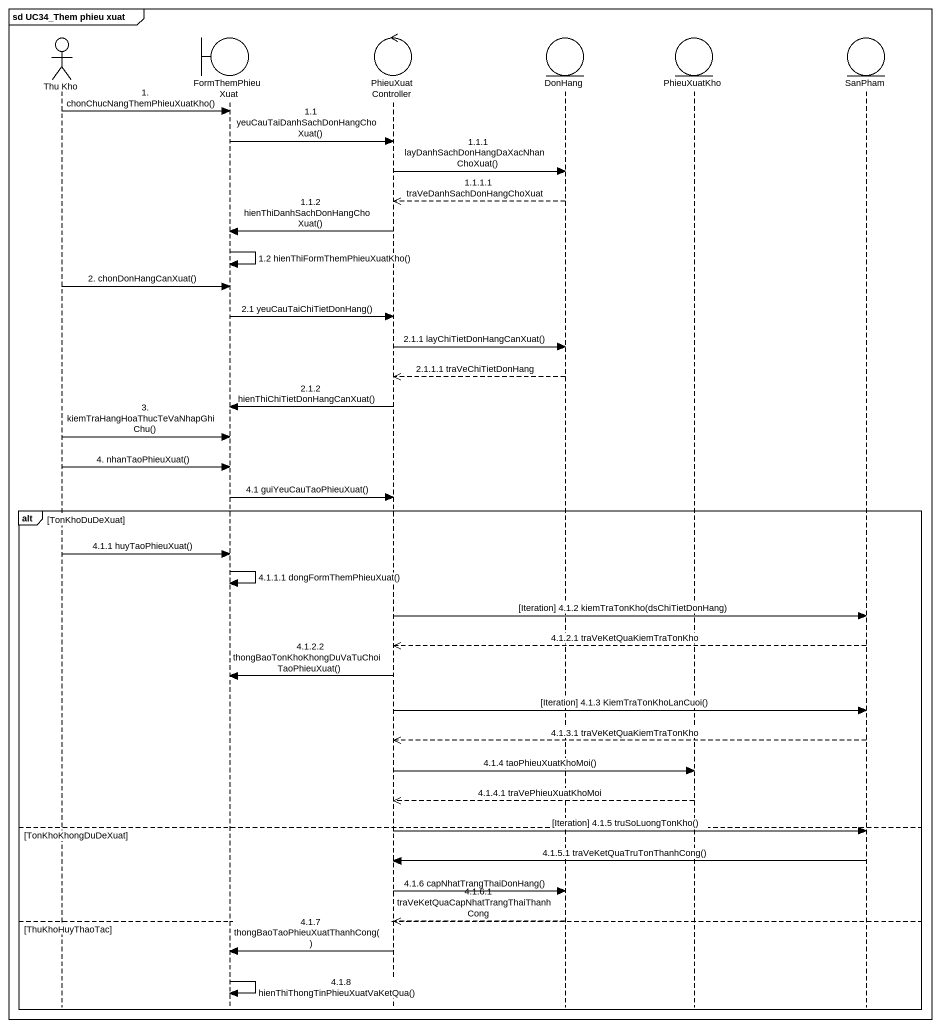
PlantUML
@startuml
mainframe sd UC34_Them phieu xuat
hide footbox
actor "Thu Kho" as Thu_Kho
boundary FormThemPhieuXuat
control PhieuXuatController
entity DonHang
entity PhieuXuatKho
entity SanPham

Thu_Kho -> FormThemPhieuXuat : 1. chonChucNangThemPhieuXuatKho()
FormThemPhieuXuat -> PhieuXuatController : 1.1 yeuCauTaiDanhSachDonHangChoXuat()
PhieuXuatController -> DonHang : 1.1.1 layDanhSachDonHangDaXacNhanChoXuat()
DonHang -->> PhieuXuatController : 1.1.1.1 traVeDanhSachDonHangChoXuat
PhieuXuatController -> FormThemPhieuXuat : 1.1.2 hienThiDanhSachDonHangChoXuat()
FormThemPhieuXuat -> FormThemPhieuXuat : 1.2 hienThiFormThemPhieuXuatKho()
Thu_Kho -> FormThemPhieuXuat : 2. chonDonHangCanXuat()
FormThemPhieuXuat -> PhieuXuatController : 2.1 yeuCauTaiChiTietDonHang()
PhieuXuatController -> DonHang : 2.1.1 layChiTietDonHangCanXuat()
DonHang -->> PhieuXuatController : 2.1.1.1 traVeChiTietDonHang
PhieuXuatController -> FormThemPhieuXuat : 2.1.2 hienThiChiTietDonHangCanXuat()
Thu_Kho -> FormThemPhieuXuat : 3. kiemTraHangHoaThucTeVaNhapGhiChu()
Thu_Kho -> FormThemPhieuXuat : 4. nhanTaoPhieuXuat()
FormThemPhieuXuat -> PhieuXuatController : 4.1 guiYeuCauTaoPhieuXuat()
alt TonKhoDuDeXuat
  Thu_Kho -> FormThemPhieuXuat : 4.1.1 huyTaoPhieuXuat()
  FormThemPhieuXuat -> FormThemPhieuXuat : 4.1.1.1 dongFormThemPhieuXuat()
  PhieuXuatController -> SanPham : [Iteration] 4.1.2 kiemTraTonKho(dsChiTietDonHang)
  SanPham -->> PhieuXuatController : 4.1.2.1 traVeKetQuaKiemTraTonKho
  PhieuXuatController -> FormThemPhieuXuat : 4.1.2.2 thongBaoTonKhoKhongDuVaTuChoiTaoPhieuXuat()
  PhieuXuatController -> SanPham : [Iteration] 4.1.3 KiemTraTonKhoLanCuoi()
  SanPham -->> PhieuXuatController : 4.1.3.1 traVeKetQuaKiemTraTonKho
  PhieuXuatController -> PhieuXuatKho : 4.1.4 taoPhieuXuatKhoMoi()
  PhieuXuatKho -->> PhieuXuatController : 4.1.4.1 traVePhieuXuatKhoMoi
else TonKhoKhongDuDeXuat
  PhieuXuatController -> SanPham : [Iteration] 4.1.5 truSoLuongTonKho()
  SanPham -> PhieuXuatController : 4.1.5.1 traVeKetQuaTruTonThanhCong()
  PhieuXuatController -> DonHang : 4.1.6 capNhatTrangThaiDonHang()
else ThuKhoHuyThaoTac
  DonHang -->> PhieuXuatController : 4.1.6.1 traVeKetQuaCapNhatTrangThaiThanhCong
  PhieuXuatController -> FormThemPhieuXuat : 4.1.7 thongBaoTaoPhieuXuatThanhCong()
  FormThemPhieuXuat -> FormThemPhieuXuat : 4.1.8 hienThiThongTinPhieuXuatVaKetQua()
end
@enduml
